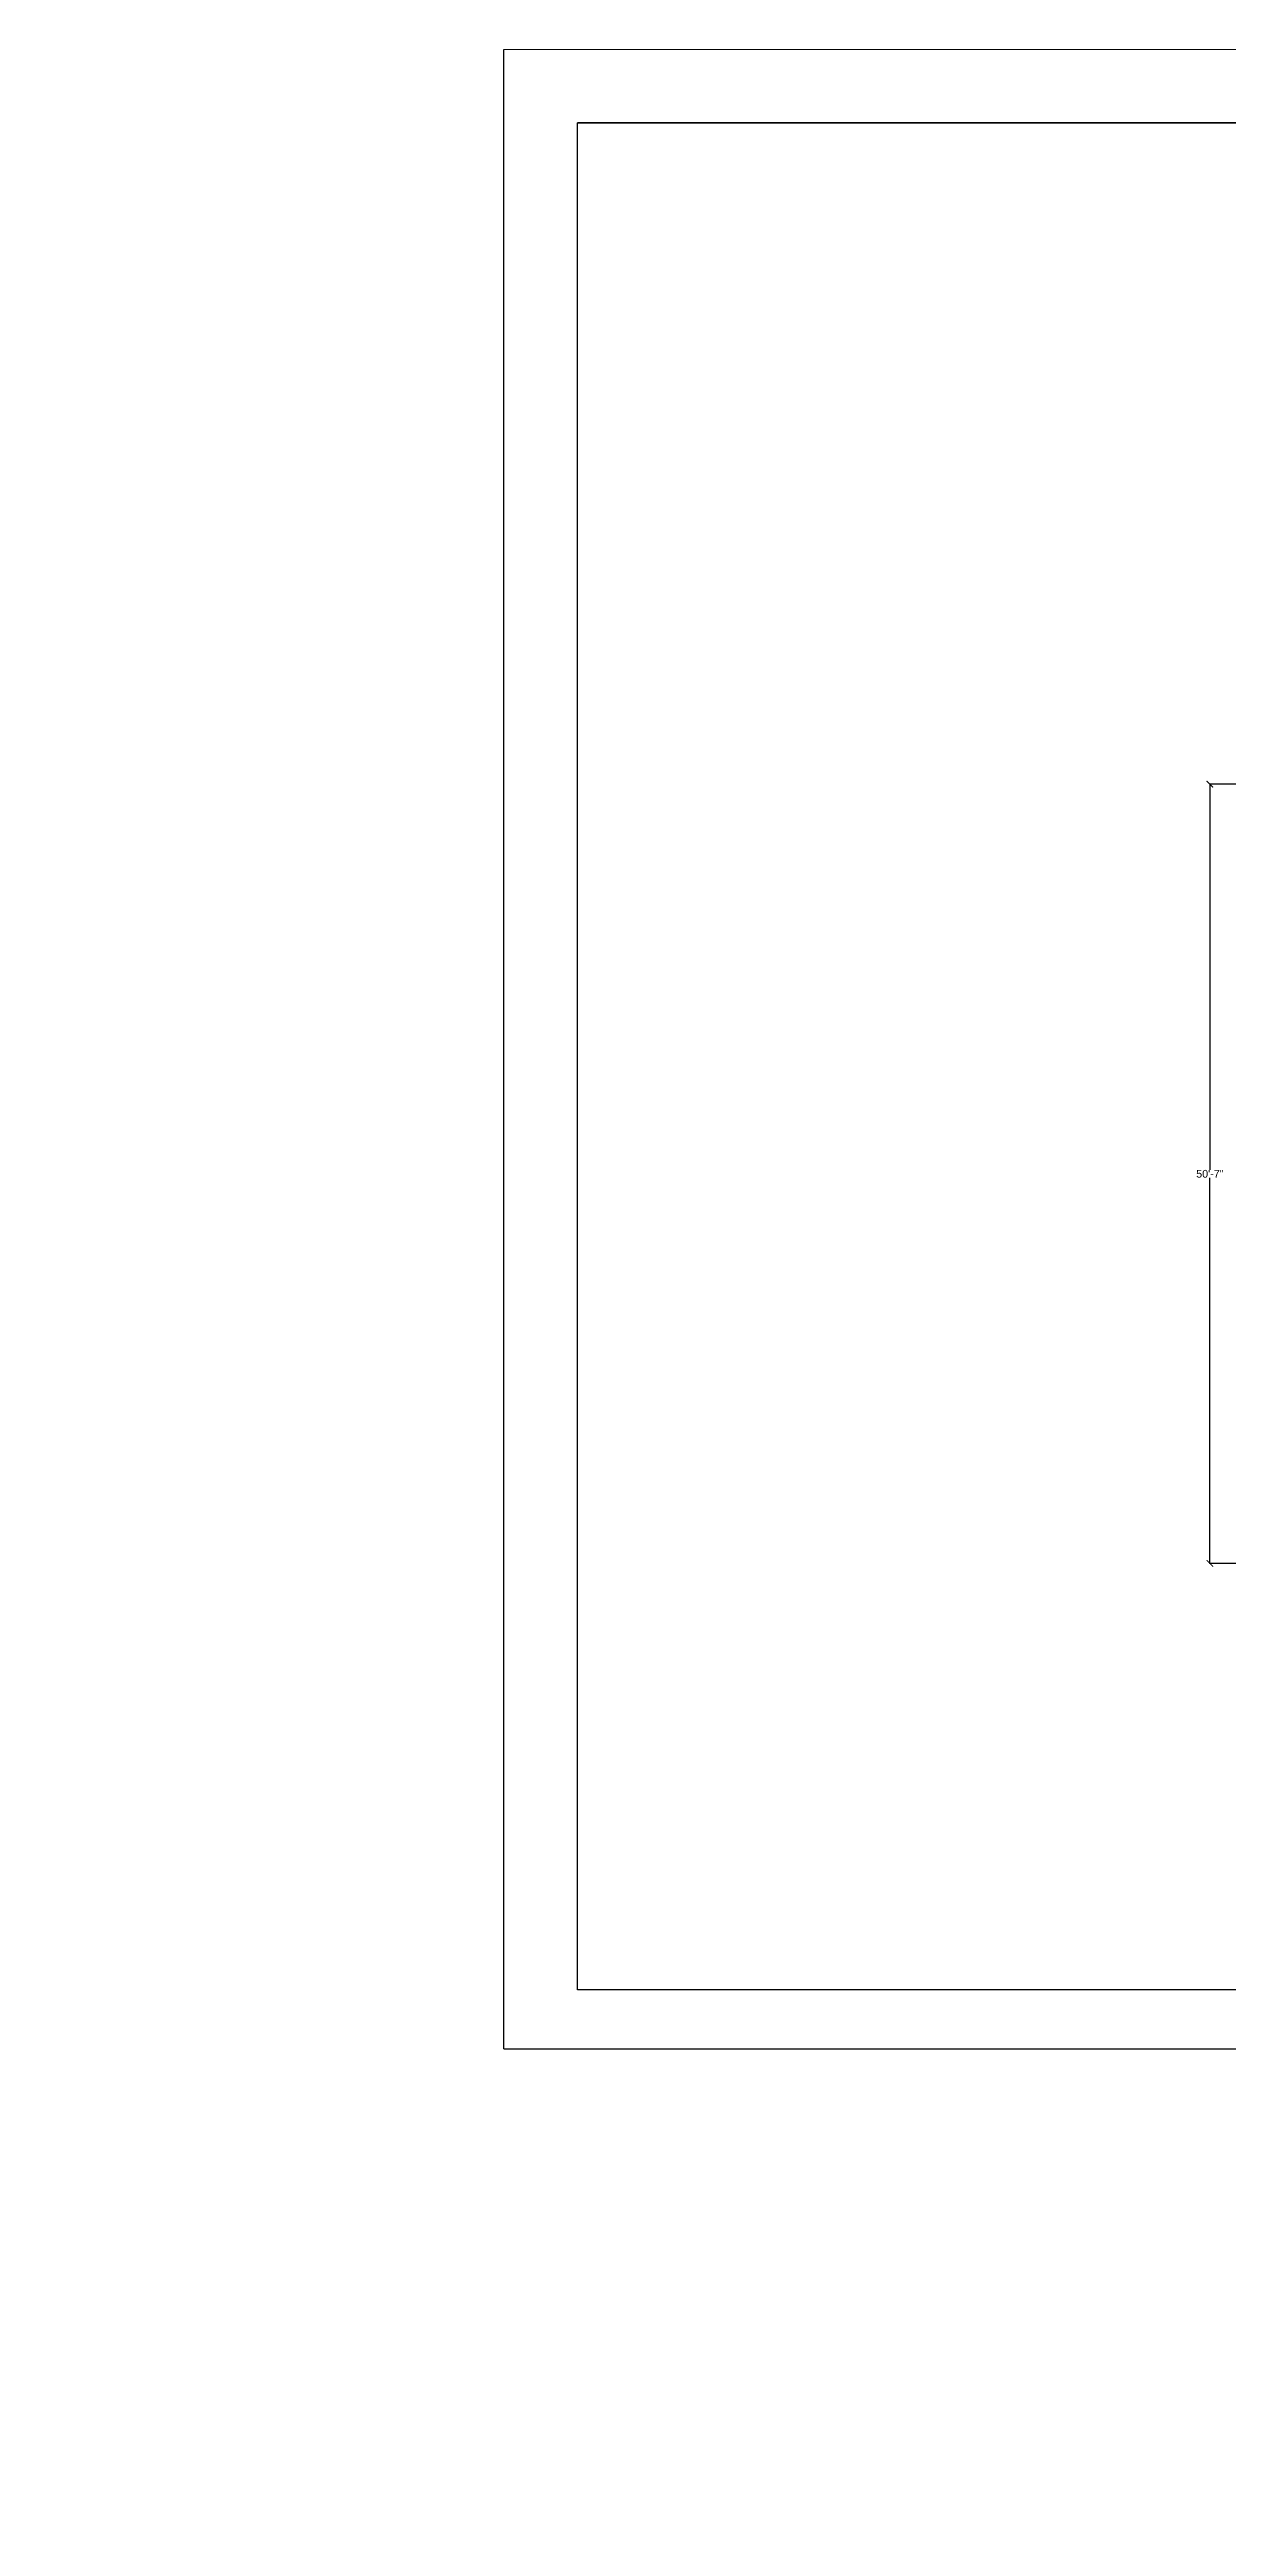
# Model space of a CAD drawing. Header units: inches. Extents: x 38 to 8673, y 1 to 7200.
# Drawn here: x 38 to 956, y 1 to 1932 of the extents above; entities that cross this region are included whole.
import ezdxf

# ---------------------------------------------------------------- set-up
doc = ezdxf.new("R2010")
doc.units = ezdxf.units.IN
doc.header["$MEASUREMENT"] = 0
for name, color, linetype, true_color in [('PDF2_Layer 2', 7, 'Continuous', 0x221f1f), ('PDF3_Layer 2', 7, 'Continuous', 0x221f1f), ('PDF4_Layer 2', 7, 'Continuous', 0x221f1f), ('PDF_Layer 2', 7, 'Continuous', 0x221f1f)]:
    doc.layers.add(name, color=color, linetype=linetype, true_color=true_color)
doc.layers.add('PDF5_0', color=7, linetype='Continuous')
doc.layers.add('PDF5_Border', color=7, linetype='Continuous')
doc.styles.get("Standard").update_dxf_attribs({"font": 'arial.ttf'})
doc.dimstyles.get("Standard").update_dxf_attribs({"dimtxt": 6, "dimasz": 5, "dimexe": 0.18, "dimexo": 0.0625, "dimgap": 0.09, "dimtad": 0, "dimtih": 1, "dimtoh": 1, "dimdec": 0, "dimzin": 0, "dimdsep": 46, "dimlunit": 4, "dimtxsty": 'Standard', "dimblk": 'ARCHTICK', "dimcen": 0.09, "dimclrd": 3, "dimclre": 3, "dimclrt": 1, "dimadec": 0, "dimazin": 0, "dimtfac": 1, "dimtdec": 0, "dimtofl": 0, "dimtmove": 0, "dimatfit": 3, "dimfxl": 100, "dimtolj": 1, "dimtzin": 0, "dimarcsym": 0})

# ---------------------------------------------------------------- blocks, each defined once
blk = doc.blocks.new('_ArchTick')
at = {"color": 0, "linetype": 'ByBlock', "const_width": 0.15}
blk.add_lwpolyline([(-0.5, -0.5), (0.5, 0.5)], dxfattribs=at)
blk = doc.blocks.new('*D15')
at = {"color": 3, "lineweight": -2, "transparency": 16777216}
for p, q in [((978.9, 1358.9), (941.7, 1358.9)), ((941.9, 1358.9), (941.9, 1058.4)), ((941.9, 751.5), (941.9, 1052)), ((978.7, 751.5), (941.7, 751.5))]:
    blk.add_line(p, q, dxfattribs=at)
at = {"layer": 'Defpoints', "color": 0, "transparency": 16777216}
for p in [(941.9, 1358.9), (978.9, 1358.9), (978.7, 751.5)]:
    blk.add_point(p, dxfattribs=at)
at = {"color": 3, "lineweight": -2, "transparency": 16777216, "xscale": 5, "yscale": 5, "zscale": 5}
for p, rotation in [((941.9, 1358.9), 90), ((941.9, 751.5), 270)]:
    blk.add_blockref('_ArchTick', p, dxfattribs=dict(at, rotation=rotation))
at = {"color": 1, "transparency": 16777216, "insert": (941.9, 1055.2), "char_height": 6, "attachment_point": 5}
blk.add_mtext('\\A1;50\'-7"', dxfattribs=at)

msp = doc.modelspace()

# ---------------------------------------------------------------- hatches: boundary and pattern name
at = {"layer": 'PDF2_Layer 2', "true_color": 0x47032b, "transparency": 33554559}
h = msp.add_hatch(color=238, dxfattribs=at)
h.paths.add_polyline_path([(38.5, 2, 0.002571), (38.5, 1.9)], flags=0)
h.paths.add_polyline_path([(38.5, 1.8, 0.008701), (38.5, 1.7)], flags=0)
h.paths.add_polyline_path([(38.3, 2.1, 0.029968), (38.3, 2.1)], flags=0)
h = msp.add_hatch(color=238, dxfattribs=at)
h.paths.add_polyline_path([(38.7, 1.3, 0.00187), (38.7, 1.1)], flags=0)
h.paths.add_polyline_path([(38.7, 1.1, 0.027096), (38.7, 1.1)], flags=0)
h.paths.add_polyline_path([(38.7, 1.2, 0.00078), (38.7, 1.1)], flags=0)
h.paths.add_polyline_path([(38.6, 1.3, 0.006574), (38.7, 1.3)], flags=0)
h.paths.add_polyline_path([(38.5, 1.1, 0.000096), (38.5, 1.2)], flags=0)
h.paths.add_polyline_path([(38.5, 1.1, 0.028481), (38.5, 1.1)], flags=0)
h.paths.add_polyline_path([(38.5, 1.1, 0.001519), (38.5, 1.4)], flags=0)
h.paths.add_polyline_path([(38.5, 1.4, 0.004259), (38.5, 1.4)], flags=0)
h.paths.add_polyline_path([(38.5, 1.4, 0.019091), (38.5, 1.4)], flags=0)
h.paths.add_polyline_path([(38.5, 1.3, 0.000918), (38.5, 1.4)], flags=0)
h.paths.add_polyline_path([(38.7, 1.3, 0.005783), (38.6, 1.3)], flags=0)
h.paths.add_polyline_path([(38.7, 1.3, 0.000207), (38.7, 1.4)], flags=0)
h.paths.add_polyline_path([(38.7, 1.4, 0.027446), (38.7, 1.4)], flags=0)
h.paths.add_polyline_path([(38.7, 1.4, 0.003141), (38.7, 1.3)], flags=0)
h = msp.add_hatch(color=238, dxfattribs=at)
h.paths.add_polyline_path([(38.6, 1.8, 0.00159), (38.6, 2.1)], flags=0)
h.paths.add_polyline_path([(38.7, 2.1, 0.019646), (38.7, 2.1)], flags=0)
h.paths.add_polyline_path([(38.7, 1.7, 0.000178), (38.7, 2.1)], flags=0)
h.paths.add_polyline_path([(39, 1.7, 0.000857), (38.7, 1.7)], flags=0)
h.paths.add_polyline_path([(39, 1.7, 0.014341), (39, 1.6)], flags=0)
h.paths.add_polyline_path([(39, 1.6, 0.001337), (38.7, 1.6)], flags=0)
h.paths.add_polyline_path([(38.6, 1.6, 0.000335), (38.6, 1.8)], flags=0)
h = msp.add_hatch(color=238, dxfattribs=at)
h.paths.add_polyline_path([(39.6, 3.9, 0.000387), (40.4, 3.9)], flags=0)
h.paths.add_polyline_path([(40.4, 3.9, 0.000287), (40.4, 2.4)], flags=0)
h.paths.add_polyline_path([(40.4, 2.4, 0.000387), (38.9, 2.4)], flags=0)
h.paths.add_polyline_path([(38.8, 2.4, 0.00028), (38.8, 3.9)], flags=0)
h.paths.add_polyline_path([(38.9, 3.9, 0.000387), (39.6, 3.9)], flags=0)
at = {"layer": 'PDF2_Layer 2', "true_color": 0xfdfdfd, "transparency": 33554559}
h = msp.add_hatch(color=7, dxfattribs=at)
h.paths.add_polyline_path([(39.6, 3.9, 0.00035), (40.4, 3.9)], flags=0)
h.paths.add_polyline_path([(40.4, 3.9, 0.000308), (40.4, 2.4)], flags=0)
h.paths.add_polyline_path([(40.4, 2.4, 0.000259), (38.9, 2.4)], flags=0)
h.paths.add_polyline_path([(38.9, 2.4, 0.000336), (38.9, 3.9)], flags=0)
h.paths.add_polyline_path([(38.9, 3.9, 0.000294), (39.6, 3.9)], flags=0)
at = {"layer": 'PDF2_Layer 2', "true_color": 0x47032b, "transparency": 33554559}
h = msp.add_hatch(color=238, dxfattribs=at)
h.paths.add_polyline_path([(39.3, 1.7, 0.000455), (39.4, 1.6)], flags=0)
h.paths.add_polyline_path([(39.2, 1.7, 0.004978), (39.3, 1.7)], flags=0)
h.paths.add_polyline_path([(39.1, 1.6, 0.000359), (39.2, 1.7)], flags=0)
h.paths.add_polyline_path([(39.1, 1.6, 0.013965), (39.1, 1.6)], flags=0)
h.paths.add_polyline_path([(39, 1.6, 0.000441), (39.2, 2)], flags=0)
h.paths.add_polyline_path([(39.2, 2, 0.004324), (39.2, 2.1)], flags=0)
h.paths.add_polyline_path([(39.2, 2.1, 0.013453), (39.3, 2.1)], flags=0)
h.paths.add_polyline_path([(39.3, 2.1, 0.000679), (39.5, 1.6)], flags=0)
h = msp.add_hatch(color=238, dxfattribs=at)
h.paths.add_polyline_path([(39.2, 2.7, 0.000879), (39.5, 3)], flags=0)
h.paths.add_polyline_path([(39.9, 3.4, 0.00008), (39.5, 3)], flags=0)
h.paths.add_polyline_path([(39.9, 3.4, 0.000833), (40.1, 3.6)], flags=0)
h.paths.add_polyline_path([(39.8, 3.3, 0.000117), (40.1, 3.6)], flags=0)
h.paths.add_polyline_path([(39.6, 3, 0.00009), (39.8, 3.3)], flags=0)
h.paths.add_polyline_path([(39.2, 2.7, 0.000046), (39.6, 3)], flags=0)
h.paths.add_polyline_path([(39.2, 2.7, 0.00038), (39.2, 2.7)], flags=0)
h.paths.add_polyline_path([(39.2, 2.7, 0.005445), (39.2, 2.7)], flags=0)
h = msp.add_hatch(color=238, dxfattribs=at)
h.paths.add_polyline_path([(40.2, 2.8, 0.001101), (40.2, 2.5)], flags=0)
h.paths.add_polyline_path([(40.2, 2.5, 0.007956), (40.1, 2.5)], flags=0)
h.paths.add_polyline_path([(40.1, 2.5, 0.000553), (40.1, 2.8)], flags=0)
h.paths.add_polyline_path([(39.9, 2.8, 0.002937), (40.1, 2.8)], flags=0)
h.paths.add_polyline_path([(39.9, 2.5, 0.000092), (39.9, 2.8)], flags=0)
h.paths.add_polyline_path([(39.8, 2.5, 0.006416), (39.7, 2.5)], flags=0)
h.paths.add_polyline_path([(39.7, 2.5, 0.000583), (39.7, 3.1)], flags=0)
h.paths.add_polyline_path([(39.7, 3.1, 0.006008), (39.8, 3.1)], flags=0)
h.paths.add_polyline_path([(39.9, 2.9, 0.000779), (39.9, 3.1)], flags=0)
h.paths.add_polyline_path([(40.1, 2.9, 0.003079), (39.9, 2.9)], flags=0)
h.paths.add_polyline_path([(40.1, 3.1, 0.000146), (40.1, 2.9)], flags=0)
h.paths.add_polyline_path([(40.1, 3.1, 0.007531), (40.2, 3.1)], flags=0)
h.paths.add_polyline_path([(40.2, 3.1, 0.00092), (40.2, 2.8)], flags=0)
h = msp.add_hatch(color=238, dxfattribs=at)
h.paths.add_polyline_path([(40.6, 1.8, 0.00139), (40.6, 1.6)], flags=0)
h.paths.add_polyline_path([(40.6, 1.6, 0.011263), (40.5, 1.6)], flags=0)
h.paths.add_polyline_path([(40.5, 1.6, 0.000808), (40.5, 2.1)], flags=0)
h.paths.add_polyline_path([(40.5, 2.1, 0.011264), (40.6, 2.1)], flags=0)
h.paths.add_polyline_path([(40.6, 2.1, 0.001486), (40.6, 1.8)], flags=0)
at = {"layer": 'PDF3_Layer 2', "true_color": 0x47032b, "transparency": 33554559}
h = msp.add_hatch(color=238, dxfattribs=at)
h.paths.add_polyline_path([(38.4, 1.8, 0.002684), (38.3, 1.7)], flags=0)
h.paths.add_polyline_path([(38.3, 1.6, 0.008772), (38.4, 1.5)], flags=0)
h.paths.add_polyline_path([(38.2, 1.9, 0.030386), (38.1, 1.9)], flags=0)
h = msp.add_hatch(color=238, dxfattribs=at)
h.paths.add_polyline_path([(38.6, 1.1, 0.001795), (38.6, 1)], flags=0)
h.paths.add_polyline_path([(38.6, 0.9, 0.027349), (38.6, 0.9)], flags=0)
h.paths.add_polyline_path([(38.6, 1.1, 0.00078), (38.6, 1)], flags=0)
h.paths.add_polyline_path([(38.4, 1.1, 0.006483), (38.5, 1.1)], flags=0)
h.paths.add_polyline_path([(38.4, 1, 0.000096), (38.4, 1.1)], flags=0)
h.paths.add_polyline_path([(38.4, 0.9, 0.027929), (38.4, 0.9)], flags=0)
h.paths.add_polyline_path([(38.4, 1, 0.001519), (38.4, 1.2)], flags=0)
h.paths.add_polyline_path([(38.4, 1.2, 0.00426), (38.4, 1.2)], flags=0)
h.paths.add_polyline_path([(38.4, 1.2, 0.019091), (38.4, 1.2)], flags=0)
h.paths.add_polyline_path([(38.4, 1.1, 0.000816), (38.4, 1.2)], flags=0)
h.paths.add_polyline_path([(38.5, 1.1, 0.005602), (38.4, 1.1)], flags=0)
h.paths.add_polyline_path([(38.6, 1.1, 0.000207), (38.6, 1.2)], flags=0)
h.paths.add_polyline_path([(38.6, 1.2, 0.027716), (38.6, 1.2)], flags=0)
h.paths.add_polyline_path([(38.6, 1.2, 0.003141), (38.6, 1.1)], flags=0)
h = msp.add_hatch(color=238, dxfattribs=at)
h.paths.add_polyline_path([(38.5, 1.7, 0.001542), (38.5, 1.9)], flags=0)
h.paths.add_polyline_path([(38.5, 1.9, 0.019646), (38.6, 1.9)], flags=0)
h.paths.add_polyline_path([(38.6, 1.5, 0.000149), (38.6, 1.9)], flags=0)
h.paths.add_polyline_path([(38.8, 1.5, 0.000858), (38.6, 1.5)], flags=0)
h.paths.add_polyline_path([(38.8, 1.5, 0.014341), (38.8, 1.4)], flags=0)
h.paths.add_polyline_path([(38.8, 1.4, 0.001337), (38.5, 1.4)], flags=0)
h.paths.add_polyline_path([(38.5, 1.4, 0.000288), (38.5, 1.7)], flags=0)
h = msp.add_hatch(color=238, dxfattribs=at)
h.paths.add_polyline_path([(39.5, 3.7, 0.000387), (40.3, 3.7)], flags=0)
h.paths.add_polyline_path([(40.3, 3.7, 0.000287), (40.3, 2.2)], flags=0)
h.paths.add_polyline_path([(40.3, 2.2, 0.000387), (38.7, 2.2)], flags=0)
h.paths.add_polyline_path([(38.7, 2.2, 0.00028), (38.7, 3.7)], flags=0)
h.paths.add_polyline_path([(38.7, 3.7, 0.000387), (39.5, 3.7)], flags=0)
at = {"layer": 'PDF3_Layer 2', "true_color": 0xfdfdfd, "transparency": 33554559}
h = msp.add_hatch(color=7, dxfattribs=at)
h.paths.add_polyline_path([(39.5, 3.7, 0.000336), (40.3, 3.7)], flags=0)
h.paths.add_polyline_path([(40.3, 3.7, 0.000315), (40.3, 2.2)], flags=0)
h.paths.add_polyline_path([(40.3, 2.2, 0.000273), (38.8, 2.2)], flags=0)
h.paths.add_polyline_path([(38.8, 2.2, 0.000322), (38.8, 3.7)], flags=0)
h.paths.add_polyline_path([(38.8, 3.7, 0.000294), (39.5, 3.7)], flags=0)
at = {"layer": 'PDF3_Layer 2', "true_color": 0x47032b, "transparency": 33554559}
h = msp.add_hatch(color=238, dxfattribs=at)
h.paths.add_polyline_path([(39.2, 1.5, 0.000551), (39.2, 1.4)], flags=0)
h.paths.add_polyline_path([(39.1, 1.5, 0.004828), (39.2, 1.5)], flags=0)
h.paths.add_polyline_path([(39, 1.4, 0.000551), (39, 1.5)], flags=0)
h.paths.add_polyline_path([(39, 1.4, 0.013968), (38.9, 1.4)], flags=0)
h.paths.add_polyline_path([(38.9, 1.4, 0.000467), (39.1, 1.8)], flags=0)
h.paths.add_polyline_path([(39.1, 1.8, 0.004177), (39.1, 1.9)], flags=0)
h.paths.add_polyline_path([(39.1, 1.9, 0.013453), (39.2, 1.9)], flags=0)
h.paths.add_polyline_path([(39.2, 1.9, 0.000687), (39.3, 1.4)], flags=0)
h = msp.add_hatch(color=238, dxfattribs=at)
h.paths.add_polyline_path([(39, 2.5, 0.000826), (39.4, 2.8)], flags=0)
h.paths.add_polyline_path([(39.7, 3.2, 0.000054), (39.4, 2.8)], flags=0)
h.paths.add_polyline_path([(39.7, 3.2, 0.000855), (40, 3.4)], flags=0)
h.paths.add_polyline_path([(39.7, 3.1, 0.000134), (40, 3.4)], flags=0)
h.paths.add_polyline_path([(39.5, 2.9, 0.00009), (39.7, 3.1)], flags=0)
h.paths.add_polyline_path([(39.1, 2.5, 0.000046), (39.5, 2.9)], flags=0)
h.paths.add_polyline_path([(39.1, 2.5, 0.000511), (39.1, 2.5)], flags=0)
h.paths.add_polyline_path([(39.1, 2.5, 0.005433), (39.1, 2.5)], flags=0)
h = msp.add_hatch(color=238, dxfattribs=at)
h.paths.add_polyline_path([(40.1, 2.6, 0.001066), (40.1, 2.4)], flags=0)
h.paths.add_polyline_path([(40.1, 2.3, 0.007867), (40, 2.3)], flags=0)
h.paths.add_polyline_path([(40, 2.4, 0.000599), (40, 2.6)], flags=0)
h.paths.add_polyline_path([(39.7, 2.6, 0.002937), (40, 2.6)], flags=0)
h.paths.add_polyline_path([(39.7, 2.4, 0.000092), (39.7, 2.6)], flags=0)
h.paths.add_polyline_path([(39.7, 2.3, 0.006415), (39.6, 2.3)], flags=0)
h.paths.add_polyline_path([(39.6, 2.4, 0.000547), (39.6, 2.9)], flags=0)
h.paths.add_polyline_path([(39.6, 3, 0.005923), (39.7, 3)], flags=0)
h.paths.add_polyline_path([(39.7, 2.7, 0.000828), (39.7, 2.9)], flags=0)
h.paths.add_polyline_path([(40, 2.7, 0.003079), (39.7, 2.7)], flags=0)
h.paths.add_polyline_path([(40, 2.9, 0.000097), (40, 2.7)], flags=0)
h.paths.add_polyline_path([(40, 3, 0.007356), (40.1, 3)], flags=0)
h.paths.add_polyline_path([(40.1, 2.9, 0.00092), (40.1, 2.6)], flags=0)
h = msp.add_hatch(color=238, dxfattribs=at)
h.paths.add_polyline_path([(40.5, 1.7, 0.00139), (40.5, 1.4)], flags=0)
h.paths.add_polyline_path([(40.4, 1.4, 0.011417), (40.4, 1.4)], flags=0)
h.paths.add_polyline_path([(40.4, 1.4, 0.000784), (40.4, 1.9)], flags=0)
h.paths.add_polyline_path([(40.4, 1.9, 0.010958), (40.4, 1.9)], flags=0)
h.paths.add_polyline_path([(40.5, 1.9, 0.00139), (40.5, 1.7)], flags=0)
at = {"layer": 'PDF4_Layer 2', "true_color": 0x47032b, "transparency": 33554559}
h = msp.add_hatch(color=238, dxfattribs=at)
h.paths.add_polyline_path([(38.1, 2, 0.002571), (38, 1.9)], flags=0)
h.paths.add_polyline_path([(38, 1.7, 0.008701), (38.1, 1.7)], flags=0)
h.paths.add_polyline_path([(37.9, 2.1, 0.029968), (37.9, 2.1)], flags=0)
h = msp.add_hatch(color=238, dxfattribs=at)
h.paths.add_polyline_path([(38.3, 1.3, 0.00187), (38.3, 1.1)], flags=0)
h.paths.add_polyline_path([(38.3, 1.1, 0.027096), (38.3, 1.1)], flags=0)
h.paths.add_polyline_path([(38.3, 1.2, 0.00078), (38.3, 1.1)], flags=0)
h.paths.add_polyline_path([(38.1, 1.2, 0.006574), (38.3, 1.2)], flags=0)
h.paths.add_polyline_path([(38.1, 1.1, 0.000096), (38.1, 1.2)], flags=0)
h.paths.add_polyline_path([(38.1, 1.1, 0.028481), (38.1, 1.1)], flags=0)
h.paths.add_polyline_path([(38.1, 1.1, 0.001519), (38.1, 1.3)], flags=0)
h.paths.add_polyline_path([(38.1, 1.3, 0.004259), (38.1, 1.4)], flags=0)
h.paths.add_polyline_path([(38.1, 1.4, 0.019091), (38.1, 1.4)], flags=0)
h.paths.add_polyline_path([(38.1, 1.3, 0.000918), (38.1, 1.4)], flags=0)
h.paths.add_polyline_path([(38.3, 1.3, 0.005783), (38.1, 1.3)], flags=0)
h.paths.add_polyline_path([(38.3, 1.3, 0.000207), (38.3, 1.4)], flags=0)
h.paths.add_polyline_path([(38.3, 1.4, 0.027446), (38.3, 1.4)], flags=0)
h.paths.add_polyline_path([(38.3, 1.4, 0.003141), (38.3, 1.3)], flags=0)
h = msp.add_hatch(color=238, dxfattribs=at)
h.paths.add_polyline_path([(38.2, 1.8, 0.00159), (38.2, 2)], flags=0)
h.paths.add_polyline_path([(38.2, 2.1, 0.019646), (38.3, 2.1)], flags=0)
h.paths.add_polyline_path([(38.3, 1.7, 0.000178), (38.3, 2)], flags=0)
h.paths.add_polyline_path([(38.5, 1.7, 0.000857), (38.3, 1.7)], flags=0)
h.paths.add_polyline_path([(38.6, 1.7, 0.014341), (38.6, 1.6)], flags=0)
h.paths.add_polyline_path([(38.5, 1.6, 0.001337), (38.2, 1.6)], flags=0)
h.paths.add_polyline_path([(38.2, 1.6, 0.000335), (38.2, 1.8)], flags=0)
h = msp.add_hatch(color=238, dxfattribs=at)
h.paths.add_polyline_path([(39.2, 3.9, 0.000387), (40, 3.9)], flags=0)
h.paths.add_polyline_path([(40, 3.9, 0.000287), (40, 2.4)], flags=0)
h.paths.add_polyline_path([(40, 2.3, 0.000387), (38.4, 2.3)], flags=0)
h.paths.add_polyline_path([(38.4, 2.4, 0.00028), (38.4, 3.9)], flags=0)
h.paths.add_polyline_path([(38.4, 3.9, 0.000387), (39.2, 3.9)], flags=0)
at = {"layer": 'PDF4_Layer 2', "true_color": 0xfdfdfd, "transparency": 33554559}
h = msp.add_hatch(color=7, dxfattribs=at)
h.paths.add_polyline_path([(39.2, 3.9, 0.00035), (40, 3.9)], flags=0)
h.paths.add_polyline_path([(40, 3.8, 0.000308), (40, 2.4)], flags=0)
h.paths.add_polyline_path([(40, 2.4, 0.000259), (38.5, 2.4)], flags=0)
h.paths.add_polyline_path([(38.5, 2.4, 0.000336), (38.5, 3.8)], flags=0)
h.paths.add_polyline_path([(38.5, 3.9, 0.000294), (39.2, 3.9)], flags=0)
at = {"layer": 'PDF4_Layer 2', "true_color": 0x47032b, "transparency": 33554559}
h = msp.add_hatch(color=238, dxfattribs=at)
h.paths.add_polyline_path([(38.9, 1.7, 0.000455), (39, 1.6)], flags=0)
h.paths.add_polyline_path([(38.8, 1.7, 0.004978), (38.9, 1.7)], flags=0)
h.paths.add_polyline_path([(38.7, 1.6, 0.000359), (38.8, 1.7)], flags=0)
h.paths.add_polyline_path([(38.7, 1.6, 0.013965), (38.6, 1.6)], flags=0)
h.paths.add_polyline_path([(38.6, 1.6, 0.000441), (38.8, 2)], flags=0)
h.paths.add_polyline_path([(38.8, 2, 0.004324), (38.8, 2.1)], flags=0)
h.paths.add_polyline_path([(38.8, 2.1, 0.013453), (38.9, 2.1)], flags=0)
h.paths.add_polyline_path([(38.9, 2.1, 0.000679), (39, 1.6)], flags=0)
h = msp.add_hatch(color=238, dxfattribs=at)
h.paths.add_polyline_path([(38.8, 2.7, 0.000879), (39.1, 3)], flags=0)
h.paths.add_polyline_path([(39.5, 3.4, 0.00008), (39.1, 3)], flags=0)
h.paths.add_polyline_path([(39.5, 3.4, 0.000833), (39.7, 3.6)], flags=0)
h.paths.add_polyline_path([(39.4, 3.3, 0.000117), (39.7, 3.6)], flags=0)
h.paths.add_polyline_path([(39.2, 3, 0.00009), (39.4, 3.3)], flags=0)
h.paths.add_polyline_path([(38.8, 2.7, 0.000046), (39.2, 3)], flags=0)
h.paths.add_polyline_path([(38.8, 2.7, 0.00038), (38.8, 2.7)], flags=0)
h.paths.add_polyline_path([(38.8, 2.7, 0.005445), (38.8, 2.7)], flags=0)
h = msp.add_hatch(color=238, dxfattribs=at)
h.paths.add_polyline_path([(39.8, 2.8, 0.001101), (39.8, 2.5)], flags=0)
h.paths.add_polyline_path([(39.8, 2.5, 0.007956), (39.7, 2.5)], flags=0)
h.paths.add_polyline_path([(39.7, 2.5, 0.000553), (39.7, 2.8)], flags=0)
h.paths.add_polyline_path([(39.5, 2.8, 0.002937), (39.7, 2.8)], flags=0)
h.paths.add_polyline_path([(39.4, 2.5, 0.000092), (39.4, 2.8)], flags=0)
h.paths.add_polyline_path([(39.4, 2.5, 0.006416), (39.3, 2.5)], flags=0)
h.paths.add_polyline_path([(39.3, 2.5, 0.000583), (39.3, 3.1)], flags=0)
h.paths.add_polyline_path([(39.3, 3.1, 0.006008), (39.4, 3.1)], flags=0)
h.paths.add_polyline_path([(39.4, 2.9, 0.000779), (39.4, 3.1)], flags=0)
h.paths.add_polyline_path([(39.7, 2.9, 0.003079), (39.5, 2.9)], flags=0)
h.paths.add_polyline_path([(39.7, 3.1, 0.000146), (39.7, 2.9)], flags=0)
h.paths.add_polyline_path([(39.7, 3.1, 0.007531), (39.8, 3.1)], flags=0)
h.paths.add_polyline_path([(39.8, 3.1, 0.00092), (39.8, 2.8)], flags=0)
h = msp.add_hatch(color=238, dxfattribs=at)
h.paths.add_polyline_path([(39.7, 1.3, 0.002263), (39.7, 1.4)], flags=0)
h.paths.add_polyline_path([(39.7, 1.4, 0.003118), (39.9, 1.4)], flags=0)
h.paths.add_polyline_path([(39.9, 1.4, 0.034399), (39.9, 1.4)], flags=0)
h.paths.add_polyline_path([(39.7, 1.4, 0.001853), (39.9, 1.4)], flags=0)
h.paths.add_polyline_path([(39.7, 1.3, 0.023497), (39.7, 1.4)], flags=0)
h.paths.add_polyline_path([(39.8, 1.3, 0.000099), (39.7, 1.3)], flags=0)
h.paths.add_polyline_path([(39.7, 1.2, 0.004075), (39.8, 1.2)], flags=0)
h.paths.add_polyline_path([(39.7, 1.2, 0.013633), (39.7, 1.2)], flags=0)
h.paths.add_polyline_path([(39.7, 1.2, 0.000661), (39.9, 1.2)], flags=0)
h.paths.add_polyline_path([(39.9, 1.2, 0.046695), (39.9, 1.1)], flags=0)
h.paths.add_polyline_path([(39.9, 1.1, 0.00278), (39.7, 1.1)], flags=0)
h.paths.add_polyline_path([(39.7, 1.1, 0.002318), (39.7, 1.3)], flags=0)
h = msp.add_hatch(color=238, dxfattribs=at)
h.paths.add_polyline_path([(40.2, 1.8, 0.00139), (40.2, 1.6)], flags=0)
h.paths.add_polyline_path([(40.1, 1.6, 0.011263), (40.1, 1.6)], flags=0)
h.paths.add_polyline_path([(40.1, 1.6, 0.000808), (40.1, 2.1)], flags=0)
h.paths.add_polyline_path([(40.1, 2.1, 0.011264), (40.1, 2.1)], flags=0)
h.paths.add_polyline_path([(40.2, 2, 0.001486), (40.2, 1.8)], flags=0)
at = {"layer": 'PDF_Layer 2', "true_color": 0x47032b, "transparency": 33554559}
h = msp.add_hatch(color=238, dxfattribs=at)
h.paths.add_polyline_path([(38.1, 2, 0.002571), (38, 1.9)], flags=0)
h.paths.add_polyline_path([(38, 1.7, 0.008701), (38.1, 1.7)], flags=0)
h.paths.add_polyline_path([(37.9, 2.1, 0.029968), (37.9, 2.1)], flags=0)
h = msp.add_hatch(color=238, dxfattribs=at)
h.paths.add_polyline_path([(38.3, 1.3, 0.00187), (38.3, 1.1)], flags=0)
h.paths.add_polyline_path([(38.3, 1.1, 0.027096), (38.3, 1.1)], flags=0)
h.paths.add_polyline_path([(38.3, 1.2, 0.00078), (38.3, 1.1)], flags=0)
h.paths.add_polyline_path([(38.1, 1.2, 0.006574), (38.3, 1.2)], flags=0)
h.paths.add_polyline_path([(38.1, 1.1, 0.000096), (38.1, 1.2)], flags=0)
h.paths.add_polyline_path([(38.1, 1.1, 0.028481), (38.1, 1.1)], flags=0)
h.paths.add_polyline_path([(38.1, 1.1, 0.001519), (38.1, 1.3)], flags=0)
h.paths.add_polyline_path([(38.1, 1.3, 0.004259), (38.1, 1.4)], flags=0)
h.paths.add_polyline_path([(38.1, 1.4, 0.019091), (38.1, 1.4)], flags=0)
h.paths.add_polyline_path([(38.1, 1.3, 0.000918), (38.1, 1.4)], flags=0)
h.paths.add_polyline_path([(38.3, 1.3, 0.005783), (38.1, 1.3)], flags=0)
h.paths.add_polyline_path([(38.3, 1.3, 0.000207), (38.3, 1.4)], flags=0)
h.paths.add_polyline_path([(38.3, 1.4, 0.027446), (38.3, 1.4)], flags=0)
h.paths.add_polyline_path([(38.3, 1.4, 0.003141), (38.3, 1.3)], flags=0)
h = msp.add_hatch(color=238, dxfattribs=at)
h.paths.add_polyline_path([(38.2, 1.8, 0.00159), (38.2, 2)], flags=0)
h.paths.add_polyline_path([(38.2, 2.1, 0.019646), (38.3, 2.1)], flags=0)
h.paths.add_polyline_path([(38.3, 1.7, 0.000178), (38.3, 2)], flags=0)
h.paths.add_polyline_path([(38.5, 1.7, 0.000857), (38.3, 1.7)], flags=0)
h.paths.add_polyline_path([(38.6, 1.7, 0.014341), (38.6, 1.6)], flags=0)
h.paths.add_polyline_path([(38.5, 1.6, 0.001337), (38.2, 1.6)], flags=0)
h.paths.add_polyline_path([(38.2, 1.6, 0.000335), (38.2, 1.8)], flags=0)
h = msp.add_hatch(color=238, dxfattribs=at)
h.paths.add_polyline_path([(39.2, 3.9, 0.000387), (40, 3.9)], flags=0)
h.paths.add_polyline_path([(40, 3.9, 0.000287), (40, 2.4)], flags=0)
h.paths.add_polyline_path([(40, 2.3, 0.000387), (38.4, 2.3)], flags=0)
h.paths.add_polyline_path([(38.4, 2.4, 0.00028), (38.4, 3.9)], flags=0)
h.paths.add_polyline_path([(38.4, 3.9, 0.000387), (39.2, 3.9)], flags=0)
at = {"layer": 'PDF_Layer 2', "true_color": 0xfdfdfd, "transparency": 33554559}
h = msp.add_hatch(color=7, dxfattribs=at)
h.paths.add_polyline_path([(39.2, 3.9, 0.00035), (40, 3.9)], flags=0)
h.paths.add_polyline_path([(40, 3.8, 0.000308), (40, 2.4)], flags=0)
h.paths.add_polyline_path([(40, 2.4, 0.000259), (38.5, 2.4)], flags=0)
h.paths.add_polyline_path([(38.5, 2.4, 0.000336), (38.5, 3.8)], flags=0)
h.paths.add_polyline_path([(38.5, 3.9, 0.000294), (39.2, 3.9)], flags=0)
at = {"layer": 'PDF_Layer 2', "true_color": 0x47032b, "transparency": 33554559}
h = msp.add_hatch(color=238, dxfattribs=at)
h.paths.add_polyline_path([(38.9, 1.7, 0.000455), (39, 1.6)], flags=0)
h.paths.add_polyline_path([(38.8, 1.7, 0.004978), (38.9, 1.7)], flags=0)
h.paths.add_polyline_path([(38.7, 1.6, 0.000359), (38.8, 1.7)], flags=0)
h.paths.add_polyline_path([(38.7, 1.6, 0.013965), (38.6, 1.6)], flags=0)
h.paths.add_polyline_path([(38.6, 1.6, 0.000441), (38.8, 2)], flags=0)
h.paths.add_polyline_path([(38.8, 2, 0.004324), (38.8, 2.1)], flags=0)
h.paths.add_polyline_path([(38.8, 2.1, 0.013453), (38.9, 2.1)], flags=0)
h.paths.add_polyline_path([(38.9, 2.1, 0.000679), (39, 1.6)], flags=0)
h = msp.add_hatch(color=238, dxfattribs=at)
h.paths.add_polyline_path([(38.8, 2.7, 0.000879), (39.1, 3)], flags=0)
h.paths.add_polyline_path([(39.5, 3.4, 0.00008), (39.1, 3)], flags=0)
h.paths.add_polyline_path([(39.5, 3.4, 0.000833), (39.7, 3.6)], flags=0)
h.paths.add_polyline_path([(39.4, 3.3, 0.000117), (39.7, 3.6)], flags=0)
h.paths.add_polyline_path([(39.2, 3, 0.00009), (39.4, 3.3)], flags=0)
h.paths.add_polyline_path([(38.8, 2.7, 0.000046), (39.2, 3)], flags=0)
h.paths.add_polyline_path([(38.8, 2.7, 0.00038), (38.8, 2.7)], flags=0)
h.paths.add_polyline_path([(38.8, 2.7, 0.005445), (38.8, 2.7)], flags=0)
h = msp.add_hatch(color=238, dxfattribs=at)
h.paths.add_polyline_path([(39.8, 2.8, 0.001101), (39.8, 2.5)], flags=0)
h.paths.add_polyline_path([(39.8, 2.5, 0.007956), (39.7, 2.5)], flags=0)
h.paths.add_polyline_path([(39.7, 2.5, 0.000553), (39.7, 2.8)], flags=0)
h.paths.add_polyline_path([(39.5, 2.8, 0.002937), (39.7, 2.8)], flags=0)
h.paths.add_polyline_path([(39.4, 2.5, 0.000092), (39.4, 2.8)], flags=0)
h.paths.add_polyline_path([(39.4, 2.5, 0.006416), (39.3, 2.5)], flags=0)
h.paths.add_polyline_path([(39.3, 2.5, 0.000583), (39.3, 3.1)], flags=0)
h.paths.add_polyline_path([(39.3, 3.1, 0.006008), (39.4, 3.1)], flags=0)
h.paths.add_polyline_path([(39.4, 2.9, 0.000779), (39.4, 3.1)], flags=0)
h.paths.add_polyline_path([(39.7, 2.9, 0.003079), (39.5, 2.9)], flags=0)
h.paths.add_polyline_path([(39.7, 3.1, 0.000146), (39.7, 2.9)], flags=0)
h.paths.add_polyline_path([(39.7, 3.1, 0.007531), (39.8, 3.1)], flags=0)
h.paths.add_polyline_path([(39.8, 3.1, 0.00092), (39.8, 2.8)], flags=0)
h = msp.add_hatch(color=238, dxfattribs=at)
h.paths.add_polyline_path([(40.2, 1.8, 0.00139), (40.2, 1.6)], flags=0)
h.paths.add_polyline_path([(40.1, 1.6, 0.011263), (40.1, 1.6)], flags=0)
h.paths.add_polyline_path([(40.1, 1.6, 0.000808), (40.1, 2.1)], flags=0)
h.paths.add_polyline_path([(40.1, 2.1, 0.011264), (40.1, 2.1)], flags=0)
h.paths.add_polyline_path([(40.2, 2, 0.001486), (40.2, 1.8)], flags=0)

# ---------------------------------------------------------------- linework, layer by layer
for q in [(391.8, 1931.5), (2730, 373.3)]:
    msp.add_line((391.8, 373.3), q)
at = {"layer": 'PDF5_0', "lineweight": 9}
msp.add_lwpolyline([(2730, 1931.5), (391.8, 1931.5)], dxfattribs=at)
at = {"layer": 'PDF5_Border', "lineweight": 25}
for points in [[(449.1, 1874.3), (2689.1, 1874.3), (449.1, 1874.3)], [(2689.1, 1874.3), (2689.1, 419.1), (449.1, 419.1), (449.1, 1874.3)]]:
    msp.add_lwpolyline(points, dxfattribs=at)

# ---------------------------------------------------------------- dimensions: what is measured, and where the dimension line sits
dim = msp.add_linear_dim(base=(941.9, 1358.9), p1=(978.7, 751.5), p2=(978.9, 1358.9), angle=90, dimstyle='Standard')
dim.commit()
dim.dimension.update_dxf_attribs({"geometry": '*D15', "text_midpoint": (941.9, 1055.2)})

doc.saveas('drawing.dxf')
